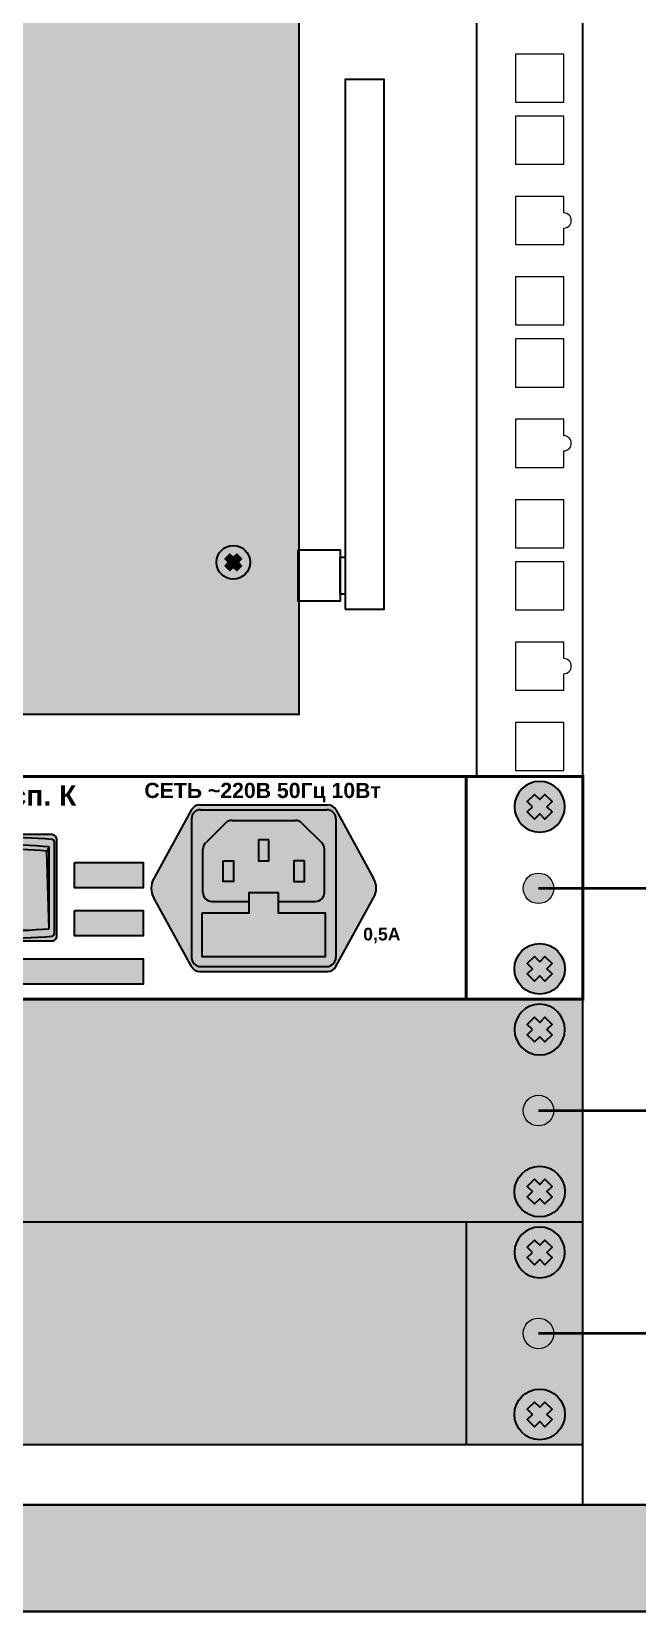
# Paper-space layout '13. УС-1' of a CAD drawing. Header units: millimetres. Extents: x 0 to 2460, y -61 to 297.
# Drawn here: x 112.4 to 136.3, y 80.9 to 143.3 of the extents above; entities that cross this region are included whole.
import ezdxf

# ---------------------------------------------------------------- set-up
doc = ezdxf.new("R2010")
doc.units = ezdxf.units.MM
doc.layers.add('Выноски', color=7, linetype='Continuous', lineweight=0)
doc.layers.add('ДЕТАЛИ', color=5, linetype='Continuous')
doc.styles.add('Arial', font='times.ttf')

# ---------------------------------------------------------------- blocks, each defined once
blk = doc.blocks.new('A$C2DED7FAF')
at = {"lineweight": 25}
h = blk.add_hatch(color=251, dxfattribs=at)
h.set_gradient(color1=(139, 142, 133), color2=(120, 125, 115), tint=0.46, name='INVHEMISPHERICAL')
h.paths.add_polyline_path([(0, 765.24), (558.09, 765.24), (558.09, 0), (0, 0)])
h.paths.add_polyline_path([(21.05, 744.19), (537.04, 744.19), (537.04, 21.05), (21.05, 21.05)], flags=16)
at = {"lineweight": 30}
for points in [[(0, 765.24), (558.09, 765.24), (558.09, 0), (0, 0)], [(21.05, 744.19), (537.04, 744.19), (537.04, 21.05), (21.05, 21.05)]]:
    blk.add_lwpolyline(points, close=True, dxfattribs=at)
blk = doc.blocks.new('*U219')
at = {"true_color": 0xc7c7c7}
h = blk.add_hatch(color=9, dxfattribs=at)
h.set_gradient(color1=(93, 101, 98), color2=(179, 179, 179), tint=0.43, name='SPHERICAL')
h.paths.add_polyline_path([(10, 5, 1), (0, 5, 1)])
h.paths.add_polyline_path([(3.98, 2.56), (2.56, 3.98), (3.59, 5), (2.56, 6.02), (3.98, 7.44), (5, 6.41), (6.02, 7.44), (7.44, 6.02), (6.41, 5), (7.44, 3.98), (6.02, 2.56), (5, 3.59)], flags=16)
h = blk.add_hatch(color=250)
h.set_gradient(color1=(39, 42, 41), color2=(103, 113, 116), tint=0.43, name='SPHERICAL')
h.paths.add_polyline_path([(5, 6.41), (3.98, 7.44), (2.56, 6.02), (3.59, 5), (2.56, 3.98), (3.98, 2.56), (5, 3.59), (6.02, 2.56), (7.44, 3.98), (6.41, 5), (7.44, 6.02), (6.02, 7.44)])
at = {"color": 49, "lineweight": 25, "true_color": 0x474747}
blk.add_lwpolyline([(6.41, 5), (7.44, 6.02), (6.02, 7.44), (5, 6.41), (3.98, 7.44), (2.56, 6.02), (3.59, 5), (2.56, 3.98), (3.98, 2.56), (5, 3.59), (6.02, 2.56), (7.44, 3.98), (6.41, 5)], dxfattribs=at)
blk.add_circle((5, 5), 5, dxfattribs=at)
blk = doc.blocks.new('*U220')
at = {"lineweight": 25}
h = blk.add_hatch(color=251, dxfattribs=at)
h.set_gradient(color1=(102, 106, 98), color2=(120, 120, 110), rotation=90, tint=0.43)
h.paths.add_polyline_path([(0, 0), (482, 0), (482, 44), (0, 44)])
at = {"const_width": 0.4}
blk.add_lwpolyline([(0, 0), (482, 0), (482, 44), (0, 44)], close=True, dxfattribs=at)
blk.add_lwpolyline([(459, 0), (459, 44)], dxfattribs=at)
at = {"lineweight": 25, "xscale": -1}
blk.add_blockref('*U219', (478.5, 33), dxfattribs=at)
at = {"lineweight": 25, "rotation": 180}
blk.add_blockref('*U219', (478.5, 11), dxfattribs=at)
blk = doc.blocks.new('*U221')
blk.add_blockref('*U220', (0, 0))
blk = doc.blocks.new('*U222')
at = {"true_color": 0xc7c7c7}
h = blk.add_hatch(color=9, dxfattribs=at)
h.set_gradient(color1=(93, 101, 98), color2=(179, 179, 179), tint=0.43, name='SPHERICAL')
h.paths.add_polyline_path([(10, 5, 1), (0, 5, 1)])
h.paths.add_polyline_path([(3.98, 2.56), (2.56, 3.98), (3.59, 5), (2.56, 6.02), (3.98, 7.44), (5, 6.41), (6.02, 7.44), (7.44, 6.02), (6.41, 5), (7.44, 3.98), (6.02, 2.56), (5, 3.59)], flags=16)
h = blk.add_hatch(color=250)
h.set_gradient(color1=(39, 42, 41), color2=(103, 113, 116), tint=0.43, name='SPHERICAL')
h.paths.add_polyline_path([(5, 6.41), (3.98, 7.44), (2.56, 6.02), (3.59, 5), (2.56, 3.98), (3.98, 2.56), (5, 3.59), (6.02, 2.56), (7.44, 3.98), (6.41, 5), (7.44, 6.02), (6.02, 7.44)])
at = {"color": 49, "lineweight": 25, "true_color": 0x474747}
blk.add_lwpolyline([(6.41, 5), (7.44, 6.02), (6.02, 7.44), (5, 6.41), (3.98, 7.44), (2.56, 6.02), (3.59, 5), (2.56, 3.98), (3.98, 2.56), (5, 3.59), (6.02, 2.56), (7.44, 3.98), (6.41, 5)], dxfattribs=at)
blk.add_circle((5, 5), 5, dxfattribs=at)
blk = doc.blocks.new('*U225')
at = {"true_color": 0x4f4f4f}
h = blk.add_hatch(color=251, dxfattribs=at)
h.dxf.hatch_style = 1
h.paths.add_polyline_path([(14.24, 31.94, 0.27347), (12.67, 32.87), (-12.67, 32.87, 0.27347), (-14.24, 31.94), (-21.71, 18.36, 0.256953), (-21.71, 14.51), (-14.24, 0.93, 0.27347), (-12.67, 0), (12.67, 0, 0.27347), (14.24, 0.93), (21.71, 14.51, 0.256953), (21.71, 18.36)])
h.paths.add_polyline_path([(14.25, 2.75, -0.414214), (12.45, 0.95), (-12.45, 0.95, -0.414214), (-14.25, 2.75), (-14.25, 30.12, -0.414214), (-12.45, 31.92), (12.45, 31.92, -0.414214), (14.25, 30.12)], flags=16)
h.paths.add_polyline_path([(12, 15.6, -0.414214), (10.2, 13.8), (2.95, 13.8), (2.95, 11.52), (12.21, 11.52), (12.21, 2.93), (-12.21, 2.93), (-12.21, 11.52), (-2.95, 11.52), (-2.95, 13.8), (-10.2, 13.8, -0.414214), (-12, 15.6), (-12, 24.87), (-7, 29.8), (7, 29.8), (12, 24.87)], flags=0)
h.paths.add_polyline_path([(8.03, 21.86), (8.03, 17.74), (5.97, 17.74), (5.97, 21.86)], flags=0)
h.paths.add_polyline_path([(1.03, 21.86), (-1.03, 21.86), (-1.03, 25.98), (1.03, 25.98)], flags=0)
h.paths.add_polyline_path([(-5.97, 21.86), (-5.97, 17.74), (-8.03, 17.74), (-8.03, 21.86)], flags=0)
at = {"true_color": 0x8c8c8c}
h = blk.add_hatch(color=252, dxfattribs=at)
h.dxf.hatch_style = 1
h.paths.add_polyline_path([(14.25, 30.12, 0.414214), (12.45, 31.92), (-12.45, 31.92, 0.414214), (-14.25, 30.12), (-14.25, 2.75, 0.414214), (-12.45, 0.95), (12.45, 0.95, 0.414214), (14.25, 2.75)])
h.paths.add_polyline_path([(12, 15.6, -0.414214), (10.2, 13.8), (2.95, 13.8), (2.95, 11.52), (12.21, 11.52), (12.21, 2.93), (-12.21, 2.93), (-12.21, 11.52), (-2.95, 11.52), (-2.95, 13.8), (-10.2, 13.8, -0.414214), (-12, 15.6), (-12, 24.87), (-7, 29.8), (7, 29.8), (12, 24.87)], flags=16)
h.paths.add_polyline_path([(8.03, 17.74), (5.97, 17.74), (5.97, 21.86), (8.03, 21.86)], flags=0)
h.paths.add_polyline_path([(1.03, 21.86), (-1.03, 21.86), (-1.03, 25.98), (1.03, 25.98)], flags=0)
h.paths.add_polyline_path([(-5.97, 17.74), (-8.03, 17.74), (-8.03, 21.86), (-5.97, 21.86)], flags=0)
at = {"true_color": 0x313535}
h = blk.add_hatch(color=250, dxfattribs=at)
h.dxf.hatch_style = 1
h.paths.add_polyline_path([(12, 15.6), (12, 24.12, 0.200841), (11.46, 25.4), (7.53, 29.28, 0.196985), (6.26, 29.8), (-6.26, 29.8, 0.196985), (-7.53, 29.28), (-11.46, 25.4, 0.200841), (-12, 24.12), (-12, 15.6, 0.414214), (-10.2, 13.8), (-2.95, 13.8), (-2.95, 15.54), (2.95, 15.54), (2.95, 13.8), (10.2, 13.8, 0.414214)])
h.paths.add_polyline_path([(8.03, 17.74), (5.97, 17.74), (5.97, 21.86), (8.03, 21.86)], flags=16)
h.paths.add_polyline_path([(1.03, 21.86), (-1.03, 21.86), (-1.03, 25.98), (1.03, 25.98)], flags=16)
h.paths.add_polyline_path([(-5.97, 17.74), (-8.03, 17.74), (-8.03, 21.86), (-5.97, 21.86)], flags=16)
h.paths.add_polyline_path([(2.95, 11.52), (2.95, 15.54), (-2.95, 15.54), (-2.95, 11.52), (-12.21, 11.52), (-12.21, 2.93), (12.21, 2.93), (12.21, 11.52)])
h = blk.add_hatch(color=254)
h.dxf.hatch_style = 1
h.paths.add_polyline_path([(8.03, 21.86), (5.97, 21.86), (5.97, 17.74), (8.03, 17.74)])
h.paths.add_polyline_path([(1.03, 25.98), (-1.03, 25.98), (-1.03, 21.86), (1.03, 21.86)])
h.paths.add_polyline_path([(-8.03, 21.86), (-5.97, 21.86), (-5.97, 17.74), (-8.03, 17.74)])
h = blk.add_hatch(color=149)
h.set_gradient(color1=(62, 68, 70), color2=(103, 113, 116), one_color=1, tint=0.43, name='SPHERICAL')
h.paths.add_polyline_path([(-19.55, 18.4), (-16.04, 14.89, 0.168383), (-15.5, 16.43, 0.626277)])
h.paths.add_polyline_path([(-19.96, 17.98, 0.168383), (-20.5, 16.43, 0.626277), (-16.45, 14.47)])
h = blk.add_hatch(color=149)
h.set_gradient(color1=(62, 68, 70), color2=(103, 113, 116), one_color=1, tint=0.43, name='SPHERICAL')
h.paths.add_polyline_path([(19.55, 18.4), (16.04, 14.89, -0.168383), (15.5, 16.43, -0.626277)])
h.paths.add_polyline_path([(19.96, 17.98, -0.168383), (20.5, 16.43, -0.626277), (16.45, 14.47)])
h = blk.add_hatch(color=149)
h.set_gradient(color1=(62, 68, 70), color2=(125, 136, 140), rotation=135, one_color=1, tint=0.52, name='INVHEMISPHERICAL')
h.paths.add_polyline_path([(-19.55, 18.4, 0.059132), (-19.96, 17.98), (-16.45, 14.47, 0.059132), (-16.04, 14.89)])
h = blk.add_hatch(color=149)
h.set_gradient(color1=(62, 68, 70), color2=(125, 136, 140), rotation=135, one_color=1, tint=0.52, name='INVHEMISPHERICAL')
h.paths.add_polyline_path([(19.55, 18.4, -0.059132), (19.96, 17.98), (16.45, 14.47, -0.059132), (16.04, 14.89)])
for p, q in [((-14.24, 31.94), (-21.71, 18.36)), ((-12.67, 32.87), (12.67, 32.87)), ((-12.45, 31.92), (12.45, 31.92)), ((14.24, 31.94), (21.71, 18.36)), ((-14.25, 30.12), (-14.25, 2.75)), ((-7.53, 29.28), (-11.46, 25.4)), ((-6.26, 29.8), (6.26, 29.8)), ((7.53, 29.28), (11.46, 25.4)), ((14.25, 30.12), (14.25, 2.75)), ((-12, 15.6), (-12, 24.12)), ((12, 15.6), (12, 24.12)), ((-14.24, 0.93), (-21.71, 14.51)), ((-10.2, 13.8), (-2.95, 13.8)), ((2.95, 13.8), (10.2, 13.8)), ((14.24, 0.93), (21.71, 14.51)), ((-12.67, 0), (12.67, 0)), ((-12.45, 0.95), (12.45, 0.95))]:
    blk.add_line(p, q)
for points in [[(1.03, 25.98), (-1.03, 25.98), (-1.03, 21.86), (1.03, 21.86)], [(-8.03, 21.86), (-5.97, 21.86), (-5.97, 17.74), (-8.03, 17.74)], [(8.03, 21.86), (5.97, 21.86), (5.97, 17.74), (8.03, 17.74)]]:
    blk.add_lwpolyline(points, close=True)
at = {"color": 250, "true_color": 0x313535}
blk.add_lwpolyline([(-12.21, 11.52), (-12.21, 2.93), (12.21, 2.93), (12.21, 11.52), (2.95, 11.52), (2.95, 15.54), (-2.95, 15.54), (-2.95, 11.52), (-12.21, 11.52)], dxfattribs=at)
for centre, radius, start, end in [((-12.45, 30.12), 1.8, 90, 180), ((-12.67, 31.07), 1.8, 90, 151.1788), ((12.45, 30.12), 1.8, 0, 90), ((12.67, 31.07), 1.8, 28.8212, 90), ((-6.26, 28), 1.8, 90, 134.575), ((6.26, 28), 1.8, 45.425, 90), ((-10.2, 24.12), 1.8, 134.575, 180), ((10.2, 24.12), 1.8, 0, 45.425), ((-18.21, 16.43), 4, 151.1788, 208.8212), ((-10.2, 15.6), 1.8, 180, 270), ((10.2, 15.6), 1.8, 270, 0), ((18.21, 16.43), 4, 331.1788, 28.8212), ((-12.45, 2.75), 1.8, 180, 270), ((-12.67, 1.8), 1.8, 208.8212, 270), ((12.45, 2.75), 1.8, 270, 0), ((12.67, 1.8), 1.8, 270, 331.1788)]:
    blk.add_arc(centre, radius, start, end)
blk = doc.blocks.new('*U226')
h = blk.add_hatch(color=256)
h.dxf.hatch_style = 1
h.set_gradient(color1=(51, 51, 51), color2=(125, 125, 125), rotation=270, one_color=1, tint=0.49, name='INVSPHERICAL')
h.paths.add_polyline_path([(-11, 0), (11, 0, 0.414214), (12, 1), (12, 20, 0.414214), (11, 21), (-11, 21, 0.414214), (-12, 20), (-12, 1, 0.414214)])
h.paths.add_polyline_path([(11.5, 1, -0.043612), (-11.5, 1), (-11.5, 20, -0.043612), (11.5, 20)], flags=16)
h.paths.add_polyline_path([(10.5, 18.57), (10.5, 2.43, -0.040663), (-10.5, 2.43), (-10.5, 18.57, -0.040663)], flags=0)
h = blk.add_hatch(color=256)
h.dxf.hatch_style = 1
h.set_gradient(color1=(51, 51, 51), color2=(59, 59, 59), rotation=270, one_color=1, tint=0.23, name='INVSPHERICAL')
h.paths.add_polyline_path([(11.04, 20.04, 0.041868), (-11.04, 20.04, 0.389909), (-11.5, 19.54), (-11.5, 1.46, 0.389909), (-11.04, 0.96, 0.041868), (11.04, 0.96, 0.389909), (11.5, 1.46), (11.5, 19.54, 0.389909)])
h.paths.add_polyline_path([(10.5, 18.57), (10.5, 2.43, -0.040663), (-10.5, 2.43), (-10.5, 18.57, -0.040663)], flags=16)
h = blk.add_hatch(color=256)
h.dxf.hatch_style = 1
h.set_gradient(color1=(51, 51, 51), color2=(179, 179, 179), one_color=1, tint=0.71, name='INVHEMISPHERICAL')
h.paths.add_polyline_path([(-10.5, 18.57), (-9.98, 17.75, -0.040663), (9.98, 17.75), (10.5, 18.57, 0.040663)])
h = blk.add_hatch(color=256)
h.dxf.hatch_style = 1
h.set_gradient(color1=(51, 51, 51), color2=(179, 179, 179), rotation=270, one_color=1, tint=0.71, name='HEMISPHERICAL')
h.paths.add_polyline_path([(-9.98, 17.75), (-10.5, 18.57), (-10.5, 2.43)])
h = blk.add_hatch(color=256)
h.dxf.hatch_style = 1
h.set_gradient(color1=(51, 51, 51), color2=(102, 102, 102), one_color=1, tint=0.41, name='HEMISPHERICAL')
h.paths.add_polyline_path([(-9.98, 17.75), (-10.5, 2.43, 0.040663), (10.5, 2.43), (9.98, 17.75, 0.040663)])
h = blk.add_hatch(color=256)
h.dxf.hatch_style = 1
h.set_gradient(color1=(51, 51, 51), color2=(179, 179, 179), rotation=90, one_color=1, tint=0.71, name='HEMISPHERICAL')
h.paths.add_polyline_path([(10.5, 2.43), (10.5, 18.57), (9.98, 17.75)])
at = {"color": 251}
for p, q in [((-11.5, 19.54), (-11.5, 1.46)), ((11.5, 1.46), (11.5, 19.54))]:
    blk.add_line(p, q, dxfattribs=at)
for p, q in [((-10.5, 18.57), (-9.98, 17.75)), ((-9.98, 17.75), (-10.5, 2.43)), ((10.5, 18.57), (9.98, 17.75)), ((10.5, 2.43), (9.98, 17.75))]:
    blk.add_line(p, q)
blk.add_lwpolyline([(-11, 0), (11, 0, 0.414214), (12, 1), (12, 20, 0.414214), (11, 21), (-11, 21, 0.414214), (-12, 20), (-12, 1, 0.414214)], format="xyb", close=True, dxfattribs=at)
for points in [[(-10.5, 18.57), (-10.5, 2.43)], [(10.5, 2.43), (10.5, 18.57)]]:
    blk.add_lwpolyline(points, dxfattribs=at)
at = {"color": 251, "lineweight": 25}
for centre, radius, start, end in [((-11, 19.54), 0.5, 94.7949, 180), ((0, -111.59), 132.1, 85.2051, 94.7949), ((0, -110.32), 129.32, 85.3429, 94.6571), ((11, 19.54), 0.5, 0, 85.2051), ((0, -104.71), 122.86, 85.3429, 94.6571), ((-11, 1.46), 0.5, 180, 265.2051), ((0, 132.59), 132.1, 265.2051, 274.7949), ((0, 131.32), 129.32, 265.3429, 274.6571), ((11, 1.46), 0.5, 274.7949, 0)]:
    blk.add_arc(centre, radius, start, end, dxfattribs=at)
at = {"layer": 'ДЕТАЛИ', "color": 254, "style": 'Arial'}
for s, height, p in [('ı', 4.69, (-0.73, 12.37)), ('0', 3.75, (-1.08, 3.63))]:
    blk.add_text(s, height=height, dxfattribs=at).set_placement(p)
blk = doc.blocks.new('*U228')
at = {"true_color": 0xc3c3c3}
h = blk.add_hatch(color=9, dxfattribs=at)
h.dxf.hatch_style = 1
h.paths.add_polyline_path([(395.21, 27), (381.64, 27), (381.64, 22), (395.21, 22)])
h = blk.add_hatch(color=9, dxfattribs=at)
h.dxf.hatch_style = 1
h.paths.add_polyline_path([(395.21, 17.5), (381.64, 17.5), (381.64, 12.5), (395.21, 12.5)])
h = blk.add_hatch(color=9, dxfattribs=at)
h.dxf.hatch_style = 1
h.paths.add_polyline_path([(395.21, 8), (265.34, 8), (265.34, 3), (395.21, 3)])
at = {"const_width": 0.6}
blk.add_lwpolyline([(0, 0), (482, 0), (482, 44), (0, 44)], close=True, dxfattribs=at)
blk.add_lwpolyline([(459, 0), (459, 44)], dxfattribs=at)
at = {"color": 9, "true_color": 0xc3c3c3}
for points in [[(381.64, 27), (395.21, 27), (395.21, 22), (381.64, 22)], [(381.64, 17.5), (395.21, 17.5), (395.21, 12.5), (381.64, 12.5)], [(265.34, 8), (395.21, 8), (395.21, 3), (265.34, 3)]]:
    blk.add_lwpolyline(points, close=True, dxfattribs=at)
at = {"lineweight": 25, "xscale": -1}
blk.add_blockref('*U222', (478.5, 33), dxfattribs=at)
at = {"color": 6}
for name, p in [('*U225', (419, 5.5)), ('*U226', (366.16, 11.5))]:
    blk.add_blockref(name, p, dxfattribs=at)
at = {"lineweight": 25, "rotation": 180}
blk.add_blockref('*U222', (478.5, 11), dxfattribs=at)
at = {"line_spacing_factor": 0.75, "style": 'Arial'}
for s, insert, char_height, width, attachment_point in [('{\\fArial|b1|i0|c204|p34;БЛОК КОММУТАЦИИ ■ БК1-3 исп. К}', (381.99, 39.64), 4, 96.5491, 6), ('{\\fArial|b1|i0|c204|p34;СЕТЬ ~220В 50Гц 10Вт', (418.78, 42.73), 3, 50, 2)]:
    blk.add_mtext(s, dxfattribs=dict(at, insert=insert, char_height=char_height, width=width, attachment_point=attachment_point))
at = {"insert": (442.33, 14.11), "char_height": 2.5, "width": 34.3503, "attachment_point": 2, "style": 'Arial'}
blk.add_mtext('{\\fArial|b1|i0|c204|p34;0,5А', dxfattribs=at)
blk = doc.blocks.new('*U229')
blk.add_blockref('*U228', (0, 0))
blk = doc.blocks.new('*U216')
at = {"true_color": 0xc7c7c7}
h = blk.add_hatch(color=9, dxfattribs=at)
h.set_gradient(color1=(93, 101, 98), color2=(179, 179, 179), tint=0.43, name='SPHERICAL')
h.paths.add_polyline_path([(10, 5, 1), (0, 5, 1)])
h.paths.add_polyline_path([(3.98, 2.56), (2.56, 3.98), (3.59, 5), (2.56, 6.02), (3.98, 7.44), (5, 6.41), (6.02, 7.44), (7.44, 6.02), (6.41, 5), (7.44, 3.98), (6.02, 2.56), (5, 3.59)], flags=16)
h = blk.add_hatch(color=250)
h.set_gradient(color1=(39, 42, 41), color2=(103, 113, 116), tint=0.43, name='SPHERICAL')
h.paths.add_polyline_path([(5, 6.41), (3.98, 7.44), (2.56, 6.02), (3.59, 5), (2.56, 3.98), (3.98, 2.56), (5, 3.59), (6.02, 2.56), (7.44, 3.98), (6.41, 5), (7.44, 6.02), (6.02, 7.44)])
at = {"color": 49, "lineweight": 25, "true_color": 0x474747}
blk.add_lwpolyline([(6.41, 5), (7.44, 6.02), (6.02, 7.44), (5, 6.41), (3.98, 7.44), (2.56, 6.02), (3.59, 5), (2.56, 3.98), (3.98, 2.56), (5, 3.59), (6.02, 2.56), (7.44, 3.98), (6.41, 5)], dxfattribs=at)
blk.add_circle((5, 5), 5, dxfattribs=at)
blk = doc.blocks.new('*U217')
at = {"lineweight": 25}
h = blk.add_hatch(color=251, dxfattribs=at)
h.set_gradient(color1=(102, 106, 98), color2=(120, 120, 110), rotation=90, tint=0.43)
h.paths.add_polyline_path([(0, 0), (482, 0), (482, 44), (0, 44)])
at = {"const_width": 0.4}
blk.add_lwpolyline([(0, 0), (482, 0), (482, 44), (0, 44)], close=True, dxfattribs=at)
at = {"lineweight": 25, "xscale": -1}
blk.add_blockref('*U216', (478.5, 33), dxfattribs=at)
at = {"lineweight": 25, "rotation": 180}
blk.add_blockref('*U216', (478.5, 11), dxfattribs=at)
blk = doc.blocks.new('*U218')
blk.add_blockref('*U217', (0, 0))
blk = doc.blocks.new('A$C5A1165F7')
at = {"true_color": 0xc7c7c7}
h = blk.add_hatch(color=9, dxfattribs=at)
h.set_gradient(color1=(93, 101, 98), color2=(179, 179, 179), tint=0.43, name='SPHERICAL')
h.paths.add_polyline_path([(10, 5, 1), (0, 5, 1)])
h.paths.add_polyline_path([(3.98, 2.56), (2.56, 3.98), (3.59, 5), (2.56, 6.02), (3.98, 7.44), (5, 6.41), (6.02, 7.44), (7.44, 6.02), (6.41, 5), (7.44, 3.98), (6.02, 2.56), (5, 3.59)], flags=16)
h = blk.add_hatch(color=250)
h.set_gradient(color1=(39, 42, 41), color2=(103, 113, 116), tint=0.43, name='SPHERICAL')
h.paths.add_polyline_path([(5, 6.41), (3.98, 7.44), (2.56, 6.02), (3.59, 5), (2.56, 3.98), (3.98, 2.56), (5, 3.59), (6.02, 2.56), (7.44, 3.98), (6.41, 5), (7.44, 6.02), (6.02, 7.44)])
at = {"color": 49, "lineweight": 25, "true_color": 0x474747}
blk.add_lwpolyline([(6.41, 5), (7.44, 6.02), (6.02, 7.44), (5, 6.41), (3.98, 7.44), (2.56, 6.02), (3.59, 5), (2.56, 3.98), (3.98, 2.56), (5, 3.59), (6.02, 2.56), (7.44, 3.98), (6.41, 5)], dxfattribs=at)
blk.add_circle((5, 5), 5, dxfattribs=at)
blk = doc.blocks.new('A$C0EEA29C5')
h = blk.add_hatch(color=253)
h.dxf.hatch_style = 1
h.paths.add_polyline_path([(370.2, 0.2), (0.2, 0.2), (0.2, 245.2), (370.2, 245.2)])
h.paths.add_polyline_path([(268.88, 74.31), (97.11, 74.31), (97.11, 48.9), (268.88, 48.9)], flags=16)
h.paths.add_polyline_path([(360.53, 215.2, 1), (353.87, 215.2, 1)], flags=16)
h.paths.add_polyline_path([(356.52, 213.57), (357.2, 214.26), (357.88, 213.57), (358.83, 214.52), (358.14, 215.2), (358.83, 215.88), (357.88, 216.83), (357.2, 216.14), (356.52, 216.83), (355.57, 215.88), (356.26, 215.2), (355.57, 214.52)], flags=0)
h.paths.add_polyline_path([(353.87, 30.2, 1), (360.53, 30.2, 1)], flags=16)
h.paths.add_polyline_path([(356.52, 31.83), (355.57, 30.88), (356.26, 30.2), (355.57, 29.52), (356.52, 28.57), (357.2, 29.26), (357.88, 28.57), (358.83, 29.52), (358.14, 30.2), (358.83, 30.88), (357.88, 31.83), (357.2, 31.14)], flags=0)
h.paths.add_polyline_path([(183.6, 67.2, 1), (186.8, 67.2, 1)], flags=0)
h.paths.add_polyline_path([(183.6, 57.2, 1), (186.8, 57.2, 1)], flags=0)
h.paths.add_polyline_path([(16.53, 215.2, 1), (9.87, 215.2, 1)], flags=16)
h.paths.add_polyline_path([(9.87, 30.2, 1), (16.53, 30.2, 1)], flags=16)
h.paths.add_polyline_path([(14.83, 214.52), (14.14, 215.2), (14.83, 215.88), (13.88, 216.83), (13.2, 216.14), (12.52, 216.83), (11.57, 215.88), (12.26, 215.2), (11.57, 214.52), (12.52, 213.57), (13.2, 214.26), (13.88, 213.57)], flags=0)
h.paths.add_polyline_path([(14.83, 30.88), (13.88, 31.83), (13.2, 31.14), (12.52, 31.83), (11.57, 30.88), (12.26, 30.2), (11.57, 29.52), (12.52, 28.57), (13.2, 29.26), (13.88, 28.57), (14.83, 29.52), (14.14, 30.2)], flags=0)
h.paths.add_polyline_path([(192.35, 61.38), (215.56, 61.38), (215.56, 53.14), (192.35, 53.14)], flags=8)
h.paths.add_polyline_path([(192.76, 71.38), (219.29, 71.38), (219.29, 63.14), (192.76, 63.14)], flags=8)
h.paths.add_polyline_path([(99.29, 73.46), (174.95, 73.46), (174.95, 49.02), (99.29, 49.02)], flags=8)
at = {"const_width": 0.4}
blk.add_lwpolyline([(0.2, 245.2), (370.2, 245.2), (370.2, 0.2), (0.2, 0.2)], close=True, dxfattribs=at)
at = {"lineweight": 25, "xscale": 0.6666666666666666, "yscale": 0.6666666666666666, "zscale": 0.6666666666666666, "rotation": 180}
blk.add_blockref('A$C5A1165F7', (360.53, 33.53), dxfattribs=at)
blk = doc.blocks.new('A$C20F5563F')
blk.add_line((461, 0), (461, -264))
at = {"const_width": 0.25}
blk.add_lwpolyline([(0, 0), (482, 0), (482, -264), (0, -264)], close=True, dxfattribs=at)
at = {"lineweight": 15}
for points in [[(478.25, -121.35), (468.75, -121.35), (468.75, -130.85), (478.25, -130.85)], [(478.25, -133.6), (468.75, -133.6), (468.75, -143.1), (478.25, -143.1)], [(478.25, -165.35), (468.75, -165.35), (468.75, -174.85), (478.25, -174.85)], [(478.25, -177.6), (468.75, -177.6), (468.75, -187.1), (478.25, -187.1)], [(478.25, -209.35), (468.75, -209.35), (468.75, -218.85), (478.25, -218.85)], [(478.25, -221.6), (468.75, -221.6), (468.75, -231.1), (478.25, -231.1)], [(478.25, -253.35), (468.75, -253.35), (468.75, -262.85), (478.25, -262.85)]]:
    blk.add_lwpolyline(points, close=True, dxfattribs=at)
at = {"color": 0}
for points in [[(435.08, -230.98), (442.79, -230.98), (442.79, -126.39), (435.08, -126.39)], [(425.8, -219.25), (434.08, -219.25), (434.08, -229.42), (425.8, -229.42)], [(434.08, -220.7), (435.08, -220.7), (435.08, -227.98), (434.08, -227.98)]]:
    blk.add_lwpolyline(points, close=True, dxfattribs=at)
at = {"lineweight": 15}
for points in [[(478.25, -152.72), (478.25, -149.47), (468.75, -149.47), (468.75, -158.97), (478.25, -158.97), (478.25, -155.72)], [(478.25, -196.72), (478.25, -193.47), (468.75, -193.47), (468.75, -202.97), (478.25, -202.97), (478.25, -199.72)], [(478.25, -240.72), (478.25, -237.47), (468.75, -237.47), (468.75, -246.97), (478.25, -246.97), (478.25, -243.72)]]:
    blk.add_lwpolyline(points, dxfattribs=at)
for centre in [(478.25, -154.22), (478.25, -198.22), (478.25, -242.22)]:
    blk.add_arc(centre, 1.5, 270, 90, dxfattribs=at)
at = {"color": 1}
blk.add_blockref('A$C0EEA29C5', (55.8, -251.91), dxfattribs=at)
blk = doc.blocks.new('A$C13EF47D1')
at = {"layer": 'Выноски'}
h = blk.add_hatch(color=256, dxfattribs=at)
h.dxf.hatch_style = 1
edge = h.paths.add_edge_path()
edge.add_arc((511.29, 142.8), 3.02, 0, 360)
h = blk.add_hatch(color=256, dxfattribs=at)
h.dxf.hatch_style = 1
edge = h.paths.add_edge_path()
edge.add_arc((511.29, 98.9), 3.02, 0, 360)
h = blk.add_hatch(color=256, dxfattribs=at)
h.dxf.hatch_style = 1
edge = h.paths.add_edge_path()
edge.add_arc((511.29, 54.9), 3.02, 0, 360)
blk.add_line((520.03, 21.05), (520.03, 744.19))
at = {"layer": 'Выноски', "const_width": 0.5}
for points in [[(511.29, 142.8), (804.16, 142.8)], [(511.29, 98.9), (702.63, 98.9)], [(511.29, 54.9), (824.49, 54.9)]]:
    blk.add_lwpolyline(points, dxfattribs=at)
at = {"layer": 'Выноски'}
for centre in [(511.29, 142.8), (511.29, 98.9), (511.29, 54.9)]:
    blk.add_circle(centre, 3.02, dxfattribs=at)
for name, p in [('A$C2DED7FAF', (0, 0)), ('A$C20F5563F', (38.03, 428.9)), ('*U229', (38.03, 120.9)), ('*U218', (38.03, 76.9)), ('*U221', (38.03, 32.9))]:
    blk.add_blockref(name, p)

psp = doc.layouts.new('13. УС-1')

# ---------------------------------------------------------------- block references
at = {"xscale": 0.2, "yscale": 0.2, "zscale": 0.2}
psp.add_blockref('A$C13EF47D1', (30.123, 80.872), dxfattribs=at)

doc.saveas('drawing.dxf')
